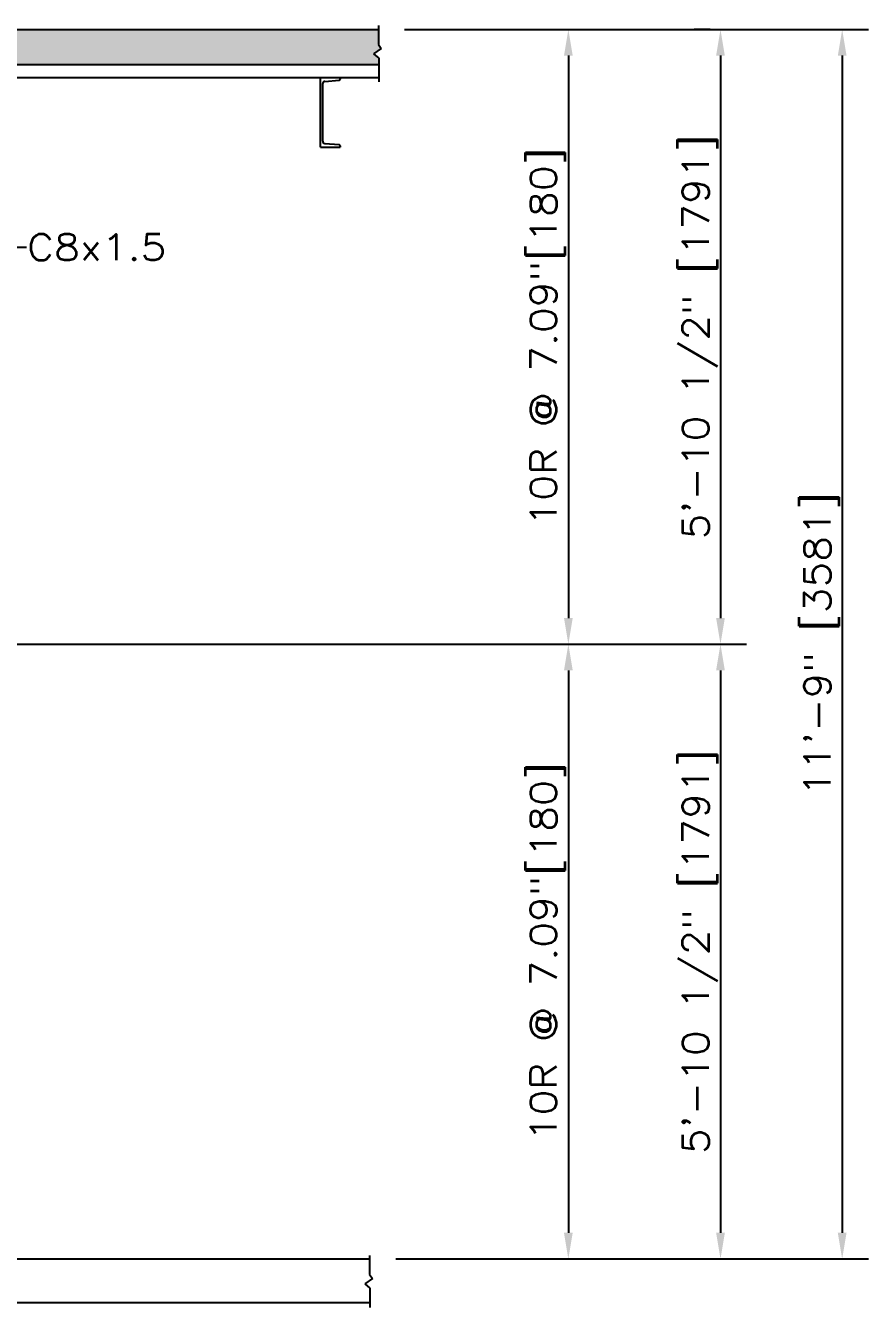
# Model space of a CAD drawing. Header units: inches. Extents: x -229 to 9761, y -1201 to 3580.
# Drawn here: x 619.9 to 716.5, y -89.1 to 57.9 of the extents above; entities that cross this region are included whole.
import ezdxf

# ---------------------------------------------------------------- set-up
doc = ezdxf.new("R2010")
doc.units = ezdxf.units.IN
doc.header["$MEASUREMENT"] = 0
doc.layers.get('DEFPOINTS').update_dxf_attribs({"linetype": 'CONTINUOUS'})
for name, color, linetype in [('LAYER131A', 131, 'CONTINUOUS'), ('Struc_Section_Conc', 71, 'CONTINUOUS'), ('Struc_Section_Dim', 5, 'CONTINUOUS'), ('Struc_Section_Steel', 11, 'CONTINUOUS')]:
    doc.layers.add(name, color=color, linetype=linetype)
doc.styles.add('ROMANS-115', font='romans.shx', dxfattribs={"width": 1.15})
doc.dimstyles.new('48-ROMANS-115', dxfattribs={"dimtxt": 3, "dimasz": 3, "dimexe": 3, "dimexo": 3, "dimgap": 0.0625, "dimtad": 1, "dimdec": 4, "dimzin": 1, "dimdsep": 46, "dimlunit": 4, "dimtxsty": 'ROMANS-115', "dimcen": 0.0625, "dimclrd": 256, "dimclre": 256, "dimclrt": 256, "dimadec": 0, "dimazin": 0, "dimtfac": 1, "dimtdec": 4, "dimtofl": 0, "dimtmove": 0, "dimatfit": 0, "dimfxl": 1, "dimfrac": 2, "dimtolj": 1, "dimtzin": 0, "dimarcsym": 0})

# ---------------------------------------------------------------- blocks, each defined once
blk = doc.blocks.new('*D1')
at = {"layer": 'DEFPOINTS', "color": 0, "ltscale": 2}
for p in [(660.37, 57.5), (659.37, -83.5), (713.54, -83.5)]:
    blk.add_point(p, dxfattribs=at)
at = {"layer": 'Struc_Section_Dim', "lineweight": -2, "ltscale": 2}
for p, q in [((663.37, 57.5), (716.54, 57.5)), ((713.54, 54.5), (713.54, -80.5)), ((662.37, -83.5), (716.54, -83.5))]:
    blk.add_line(p, q, dxfattribs=at)
at = {"layer": 'Struc_Section_Dim', "ltscale": 2}
for points in [[(713.04, 54.5), (714.04, 54.5), (713.54, 57.5)], [(713.04, -80.5), (714.04, -80.5), (713.54, -83.5)]]:
    blk.add_solid(points, dxfattribs=at)
at = {"layer": 'Struc_Section_Dim', "ltscale": 2, "insert": (711.19, -13), "char_height": 3, "attachment_point": 5, "rotation": 90, "style": 'ROMANS-115'}
blk.add_mtext('\\A1;11\'-9" [3581]', dxfattribs=at)
blk = doc.blocks.new('*D2')
at = {"layer": 'DEFPOINTS', "color": 0, "ltscale": 2}
for p in [(701.41, 57.5), (504.22, -13), (699.59, -13)]:
    blk.add_point(p, dxfattribs=at)
at = {"layer": 'Struc_Section_Dim', "lineweight": -2, "ltscale": 2}
for p, q in [((698.41, 57.5), (696.59, 57.5)), ((699.59, 54.5), (699.59, -10)), ((507.22, -13), (702.59, -13))]:
    blk.add_line(p, q, dxfattribs=at)
at = {"layer": 'Struc_Section_Dim', "ltscale": 2}
for points in [[(699.09, 54.5), (700.09, 54.5), (699.59, 57.5)], [(699.09, -10), (700.09, -10), (699.59, -13)]]:
    blk.add_solid(points, dxfattribs=at)
at = {"layer": 'Struc_Section_Dim', "ltscale": 2, "insert": (697.24, 22.25), "char_height": 3, "attachment_point": 5, "rotation": 90, "style": 'ROMANS-115'}
blk.add_mtext('\\A1;5\'-10 1/2" [1791]', dxfattribs=at)
blk = doc.blocks.new('*D3')
at = {"layer": 'DEFPOINTS', "color": 0, "ltscale": 2}
for p in [(504.22, -13), (699.59, -83.5), (699.59, -83.5)]:
    blk.add_point(p, dxfattribs=at)
at = {"layer": 'Struc_Section_Dim', "lineweight": -2, "ltscale": 2}
for p, q in [((507.22, -13), (702.59, -13)), ((699.59, -16), (699.59, -80.5))]:
    blk.add_line(p, q, dxfattribs=at)
at = {"layer": 'Struc_Section_Dim', "ltscale": 2}
for points in [[(699.09, -16), (700.09, -16), (699.59, -13)], [(699.09, -80.5), (700.09, -80.5), (699.59, -83.5)]]:
    blk.add_solid(points, dxfattribs=at)
at = {"layer": 'Struc_Section_Dim', "ltscale": 2, "insert": (697.24, -48.25), "char_height": 3, "attachment_point": 5, "rotation": 90, "style": 'ROMANS-115'}
blk.add_mtext('\\A1;5\'-10 1/2" [1791]', dxfattribs=at)
blk = doc.blocks.new('*D4')
at = {"layer": 'DEFPOINTS', "color": 0, "ltscale": 2}
for p in [(680.3, 57.5), (680.3, -13), (682.15, -13)]:
    blk.add_point(p, dxfattribs=at)
at = {"layer": 'Struc_Section_Dim', "lineweight": -2, "ltscale": 2}
for p, q in [((683.3, 57.5), (685.15, 57.5)), ((682.15, 54.5), (682.15, -10)), ((683.3, -13), (685.15, -13))]:
    blk.add_line(p, q, dxfattribs=at)
at = {"layer": 'Struc_Section_Dim', "ltscale": 2}
for points in [[(681.65, 54.5), (682.65, 54.5), (682.15, 57.5)], [(681.65, -10), (682.65, -10), (682.15, -13)]]:
    blk.add_solid(points, dxfattribs=at)
at = {"layer": 'Struc_Section_Dim', "ltscale": 2, "insert": (679.8, 22.25), "char_height": 3, "attachment_point": 5, "rotation": 90, "style": 'ROMANS-115'}
blk.add_mtext('\\A1;10R @ 7.09"[180] ', dxfattribs=at)
blk = doc.blocks.new('*D5')
at = {"layer": 'DEFPOINTS', "color": 0, "ltscale": 2}
for p in [(680.3, -13), (680.3, -83.5), (682.15, -83.5)]:
    blk.add_point(p, dxfattribs=at)
at = {"layer": 'Struc_Section_Dim', "lineweight": -2, "ltscale": 2}
for p, q in [((683.3, -13), (685.15, -13)), ((682.15, -16), (682.15, -80.5)), ((683.3, -83.5), (685.15, -83.5))]:
    blk.add_line(p, q, dxfattribs=at)
at = {"layer": 'Struc_Section_Dim', "ltscale": 2}
for points in [[(681.65, -16), (682.65, -16), (682.15, -13)], [(681.65, -80.5), (682.65, -80.5), (682.15, -83.5)]]:
    blk.add_solid(points, dxfattribs=at)
at = {"layer": 'Struc_Section_Dim', "ltscale": 2, "insert": (679.8, -48.25), "char_height": 3, "attachment_point": 5, "rotation": 90, "style": 'ROMANS-115'}
blk.add_mtext('\\A1;10R @ 7.09"[180] ', dxfattribs=at)

msp = doc.modelspace()

# ---------------------------------------------------------------- hatches: boundary and pattern name
at = {"layer": 'LAYER131A', "ltscale": 2}
h = msp.add_hatch(dxfattribs=at)
h.set_pattern_fill('AR-CONC', color=256, scale=0.2, style=0)
h.set_pattern_definition([(50, (0, 0), (1.4345204, -0.1255043), [0.15, -1.65]), (355, (0, 0), (-0.2775027, 1.5043843), [0.12, -1.32]), (100.4514, (0.1195, -0.0105), (1.1570188, 1.378879), [0.1274804, -1.4022842]), (46.1842, (0, 0.4), (2.134482, -0.331038), [0.225, -2.475]), (96.6356, (0.1779, 0.3724), (1.8693254, 1.948236), [0.1912206, -2.103426]), (351.1842, (0, 0.4), (1.869324, 1.948237), [0.18, -1.98]), (21, (0.2, 0.3), (1.193814, -0.8052378), [0.15, -1.65]), (326, (0.2, 0.3), (0.4866307, 1.4503), [0.12, -1.32]), (71.4514, (0.2995, 0.2329), (1.6804453, 0.645061), [0.1274804, -1.4022842]), (37.5, (0, 0), (0.0243197, 0.6657877), [0, -1.304, 0, -1.34, 0, -1.325]), (7.5, (0, 0), (0.5261391, 0.7888234), [0, -0.764, 0, -1.274, 0, -0.505]), (327.5, (-0.446, 0), (1.06764487, -0.04510974), [0, -0.5, 0, -1.56, 0, -2.07]), (317.5, (-0.646, 0), (1.1663723, 0.20021), [0, -0.65, 0, -1.036, 0, -1.47])])
h.paths.add_polyline_path([(660.373602, 57.495644), (601.936025, 57.495644), (601.936025, 53.495644), (660.412527, 53.495644), (660.412527, 54.211541), (659.828654, 54.716972), (660.685001, 55.339041), (660.373602, 55.766713)])

# ---------------------------------------------------------------- linework, layer by layer
at = {"layer": 'Struc_Section_Conc', "ltscale": 2}
for p, q in [((601.936025, 57.495644), (660.373602, 57.495644)), ((660.373602, 57.943954), (660.373602, 55.766713)), ((660.685001, 55.339041), (659.828654, 54.716972)), ((659.828654, 54.716972), (660.412527, 54.211541)), ((660.373602, 55.766713), (660.685001, 55.339041)), ((601.936025, 53.495644), (660.412527, 53.495644)), ((660.412527, 54.211541), (660.412527, 51.48999)), ((601.936025, 51.995644), (660.412527, 51.995644)), ((409.178302, -83.504356), (659.373602, -83.504356)), ((659.373602, -83.122189), (659.373602, -85.29943)), ((659.685001, -85.727102), (658.828654, -86.349171)), ((658.828654, -86.349171), (659.412527, -86.854602)), ((659.373602, -85.29943), (659.685001, -85.727102)), ((659.412527, -86.854602), (659.412527, -89.051714)), ((409.217227, -88.504356), (659.412527, -88.504356))]:
    msp.add_line(p, q, dxfattribs=at)
at = {"layer": 'Struc_Section_Steel', "ltscale": 2}
for p, q in [((653.746025, 43.995644), (653.746025, 51.995644)), ((653.746025, 51.995644), (655.996025, 51.995644)), ((654.224236, 51.553121), (655.88192, 51.69815)), ((655.996025, 51.995644), (655.996025, 51.822674)), ((653.996025, 44.687215), (653.996025, 51.304072)), ((654.224236, 44.438167), (655.88192, 44.293138)), ((655.996025, 44.168614), (655.996025, 43.995644)), ((653.746025, 43.995644), (655.996025, 43.995644))]:
    msp.add_line(p, q, dxfattribs=at)
for centre, radius, start, end in [((654.246025, 51.304072), 0.25, 95, 180), ((655.871025, 51.822674), 0.125, 275, 0), ((654.246025, 44.687215), 0.25, 180, 265), ((655.871025, 44.168614), 0.125, 0, 85)]:
    msp.add_arc(centre, radius, start, end, dxfattribs=at)

# ---------------------------------------------------------------- texts
at = {"layer": 'Struc_Section_Dim', "ltscale": 2, "insert": (620.094746, 34.037204), "char_height": 3, "attachment_point": 1, "style": 'ROMANS-115'}
msp.add_mtext('\\A1;C8x1.5', dxfattribs=at)

# ---------------------------------------------------------------- dimensions: what is measured, and where the dimension line sits
at = {"layer": 'Struc_Section_Dim', "ltscale": 2}
for base, p1, p2, picture, middle in [((699.588312, -13.004356), (701.411381, 57.495644), (504.217005, -13.004356), '*D2', (697.240098, 22.245644)), ((713.54092, -83.504356), (660.373602, 57.495644), (659.373602, -83.504356), '*D1', (711.192706, -13.004356)), ((699.588312, -83.504356), (504.217005, -13.004356), (699.588312, -83.504356), '*D3', (697.240098, -48.254356))]:
    dim = msp.add_linear_dim(base=base, p1=p1, p2=p2, angle=90, dimstyle='48-ROMANS-115', dxfattribs=at)
    dim.commit()
    dim.dimension.update_dxf_attribs({"geometry": picture, "text_midpoint": middle})
for base, p1, p2, picture, middle in [((682.146314, -13.004356), (680.297164, 57.495644), (680.297164, -13.004356), '*D4', (679.7981, 22.245644)), ((682.146314, -83.504356), (680.297164, -13.004356), (680.297164, -83.504356), '*D5', (679.7981, -48.254356))]:
    dim = msp.add_linear_dim(base=base, p1=p1, p2=p2, angle=90, text='10R @ 7.09"[180] ', dimstyle='48-ROMANS-115', dxfattribs=at)
    dim.commit()
    dim.dimension.update_dxf_attribs({"geometry": picture, "text_midpoint": middle})

# ---------------------------------------------------------------- leaders
at = {"layer": 'Struc_Section_Dim', "ltscale": 2, "annotation_type": 0, "has_hookline": 1, "hookline_direction": 0, "text_width": 16.757143}
msp.add_leader([(604.186025, 43.995644), (615.644465, 32.537204), (620.032246, 32.537204)], dimstyle='48-ROMANS-115', override={"dimgap": 0.0625, "dimtad": 0}, dxfattribs=at)

doc.saveas('drawing.dxf')
